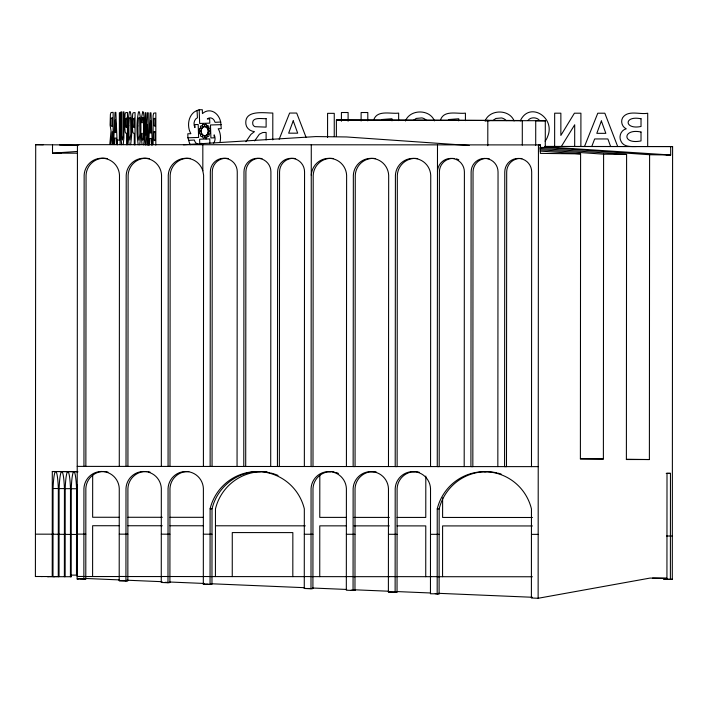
<?xml version="1.0" encoding="UTF-8"?>
<svg xmlns="http://www.w3.org/2000/svg" width="708" height="708" viewBox="0 0 708 708"><rect width="100%" height="100%" fill="white"/><g stroke="black" fill="none" stroke-linecap="round" stroke-linejoin="round"><path stroke-width="1.06" d="M36.17 576.507L35.4 576.498L35.701 144.689L77.871 145.007M77.172 471.528L52.295 471.51L52.224 576.507L52.994 576.516L53.056 488.458A24.594 2.779 -90 0 1 55.711 471.555A24.594 2.779 -90 0 1 58.339 488.52L58.277 576.577L59.047 576.586L59.109 488.529A24.824 2.805 -90 0 1 61.782 471.634A24.824 2.805 -90 0 1 64.437 488.6L64.375 576.657L65.145 576.666L65.207 488.609A24.594 2.779 -90 0 1 67.862 471.705A24.594 2.779 -90 0 1 70.49 488.67L70.428 576.728L71.198 576.737L71.26 488.679A24.594 2.779 -90 0 1 73.915 471.785A24.594 2.779 -90 0 1 76.552 488.75L76.491 575.108L77.26 575.117L77.314 488.759A24.824 2.805 -90 0 1 77.499 484.971M52.525 144.697L52.516 153.158L61.331 153.273M107.97 472.077A17.797 17.691 -89.3 0 0 85.854 488.423L85.792 579.029L77.145 578.976L77.438 144.644L540.354 144.919L540.354 153.379L580.595 153.884L580.392 458.687L603.384 458.97L603.597 154.167L539.912 149.742M83.871 579.25L83.933 488.405A17.797 17.691 -89.3 0 1 101.616 471.475A17.797 17.691 -89.3 0 1 119.263 488.423L119.201 580.702L125.936 580.976L127.847 580.746L127.909 488.449A17.797 17.691 -89.3 0 1 145.591 471.519M92.606 576.524L92.642 525.725L119.165 525.734M92.677 474.803L92.642 517.256L119.165 517.274M112.351 144.565L112.2 131.732L110.705 144.582M113.103 144.574L113.13 112.342L111.006 112.545L110.404 114.457L110.103 125.068L111.032 130.918L109.793 144.52M117.457 144.759L117.457 140.087L119.351 140.113L119.369 112.696L120.13 112.705L120.103 144.627M119.28 466.404L119.484 175.15A17.797 17.691 -89.3 0 0 101.828 158.203A17.797 17.691 -89.3 0 0 84.146 175.133L83.951 466.386L85.863 466.413L86.066 175.15A17.797 17.691 -89.3 0 1 107.315 158.601M125.936 580.976L125.997 488.423A17.797 17.691 -89.3 0 1 143.671 471.501A17.797 17.691 -89.3 0 1 161.327 488.44L161.265 582.463L167.991 582.755L169.911 582.525L169.973 488.467A17.797 17.691 -89.3 0 1 187.655 471.546M126.679 144.768L126.688 133.254L125.741 133.122L125.21 132.166L124.599 125.555L125.042 114.183L125.334 112.997L126.245 112.51L127.467 112.519L127.44 144.751M134.29 144.857L134.299 133.343L133.343 133.21L132.812 132.263L132.21 125.643L132.644 114.271L132.945 113.085L133.847 112.599L135.069 112.616L135.051 144.839M145.211 144.963L145.237 112.74L145.945 112.749L145.928 134.989L147.485 112.767L148.229 112.776L148.202 145.007M147.494 144.981L147.512 124.351L146.052 144.963M155.813 145.096L155.84 112.873L153.663 113.174L153.105 115.758L153.105 144.335M161.344 466.43L161.539 175.168A17.797 17.691 -89.3 0 0 143.892 158.229A17.797 17.691 -89.3 0 0 126.21 175.15L126.015 466.413L127.927 466.43L128.13 175.177A17.797 17.691 -89.3 0 1 149.37 158.619M167.991 582.755L168.061 488.449A17.797 17.691 -89.3 0 1 185.735 471.519A17.797 17.691 -89.3 0 1 203.391 488.467L203.32 584.259L211.966 584.321L212.019 508.813A48.799 48.489 -89.3 0 1 269.837 472.785M203.408 466.448L203.603 175.195L202.824 170.761L202.824 144.715M210.055 584.551L210.108 508.786A48.799 48.489 -89.3 0 1 304.325 508.84L304.272 588.472L310.998 588.746L312.918 588.543L312.989 488.547A17.797 17.691 -89.3 0 1 330.663 471.625M215.427 576.586L215.471 508.857A48.799 48.489 -89.3 0 1 260.464 471.67M232.251 576.595L232.277 532.575L292.846 532.602L292.82 576.631M237.056 466.466L237.26 171.823A13.549 13.461 -89.3 0 0 223.808 158.273A13.549 13.461 -89.3 0 0 210.338 171.814L210.134 466.457L212.055 466.475L212.258 171.832A13.549 13.461 -89.3 0 1 228.357 158.557M266.111 139.918L266.111 132.431L262.765 132.529L259.385 134.193L254.65 140.892M270.704 466.484L270.907 171.84A13.549 13.461 -89.3 0 0 257.455 158.291A13.549 13.461 -89.3 0 0 243.986 171.832L243.782 466.475L245.703 466.501L245.906 171.849A13.549 13.461 -89.3 0 1 262.004 158.574M272.784 139.892L272.81 113.041C264.181 113.094 244.118 109.421 245.88 124.148C246.411 128.413 250.402 131.246 254.464 131.635L250.889 134.423L245.924 141.68M304.351 466.51L304.555 171.858A13.549 13.461 -89.3 0 0 291.103 158.309A13.549 13.461 -89.3 0 0 277.633 171.849L277.439 466.492L279.35 466.519L279.554 171.867A13.549 13.461 -89.3 0 1 295.652 158.592M310.998 588.746L311.069 488.52A17.797 17.691 -89.3 0 1 328.751 471.599A17.797 17.691 -89.3 0 1 346.398 488.538L346.327 590.207L353.062 590.49L354.974 590.277L355.044 488.573A17.797 17.691 -89.3 0 1 376.293 472.015M311.281 144.768L311.086 466.51L312.998 466.537L313.202 175.274A17.797 17.691 -89.3 0 1 333.565 158.557M319.742 576.648L319.777 525.849L346.274 525.858M319.812 474.926L319.777 517.38L346.283 517.389M327.565 137.467L327.583 113.342L334.256 113.342L334.247 136.458M336.371 136.547L336.389 120.015L522.309 120.528L522.292 145.069M341.415 121.254L341.424 112.51L348.106 112.51L348.097 121.183M346.416 466.528L346.619 175.265A17.797 17.691 -89.3 0 0 328.963 158.327A17.797 17.691 -89.3 0 0 311.281 175.248M353.062 590.49L353.133 488.547A17.797 17.691 -89.3 0 1 370.806 471.625A17.797 17.691 -89.3 0 1 388.462 488.564L388.391 591.968L395.126 592.251L397.038 592.038L397.108 488.591A17.797 17.691 -89.3 0 1 419.224 472.236M361.115 121.006L361.124 112.519L367.806 112.519L367.797 120.882M388.48 466.554L388.674 175.292A17.797 17.691 -89.3 0 0 371.027 158.353A17.797 17.691 -89.3 0 0 353.345 175.274L353.15 466.528L355.062 466.554L355.266 175.301A17.797 17.691 -89.3 0 1 375.621 158.583M391.966 120.838L391.966 118.732L382.444 119.475A4.31 4.283 -89.3 0 0 381.24 120.431M395.126 592.251L395.197 488.564A17.797 17.691 -89.3 0 1 412.87 471.643A17.797 17.691 -89.3 0 1 430.526 488.591L430.455 593.764L439.102 593.835L439.155 508.937A48.799 48.489 -89.3 0 1 486.29 471.705M398.639 120.626L398.648 113.103C390.816 114.174 377.355 109.607 373.78 119.732M425.738 576.701L425.774 525.902L397.064 525.885M425.809 476.068L425.774 517.433L397.073 517.424M430.544 466.572L430.738 175.319A17.797 17.691 -89.3 0 0 413.083 158.371A17.797 17.691 -89.3 0 0 395.409 175.292L395.206 466.554L397.126 466.581L397.321 175.319A17.797 17.691 -89.3 0 1 417.685 158.601M437.181 594.047L437.243 508.91A48.799 48.489 -89.3 0 1 531.46 508.964L531.398 598.003L538.133 598.278L650.033 578.082L666.936 578.294L667.007 473.307L670.458 473.351L670.388 579.427L663.653 579.241L672.299 579.259L672.6 146.556L544.656 146.459M437.491 144.839L437.27 466.581L439.19 466.599L439.394 171.956A13.549 13.461 -89.3 0 1 454.616 158.53M442.562 576.71L442.597 525.911L532.434 525.955M442.615 497.848L442.606 517.442L532.443 517.495M458.74 120.873L458.749 118.767L449.226 119.51A4.31 4.283 -89.3 0 0 448.022 120.466M464.191 466.59L464.395 171.947A13.549 13.461 -89.3 0 0 450.943 158.388A13.549 13.461 -89.3 0 0 437.473 171.929M465.421 120.661L465.43 113.138C457.598 114.209 444.137 109.643 440.562 119.767M487.794 145.706L487.812 120.103M497.839 466.607L498.043 171.964A13.549 13.461 -89.3 0 0 484.591 158.406A13.549 13.461 -89.3 0 0 471.121 171.947L470.917 466.599L472.838 466.616L473.041 171.973A13.549 13.461 -89.3 0 1 489.14 158.698M531.487 466.625L531.69 171.982A13.549 13.461 -89.3 0 0 518.238 158.424A13.549 13.461 -89.3 0 0 504.769 171.964L504.574 466.616L506.485 466.634L506.689 171.991A13.549 13.461 -89.3 0 1 521.911 158.565M535.708 145.237L535.726 120.696L485.245 120.67L489.502 120.714M538.133 598.278L538.443 144.892L540.354 144.919M670.68 146.529L670.68 154.999L649.599 154.733L545.284 147.485L545.302 120.811L535.726 120.696M554.638 146.485L554.665 113.192L560.869 113.192L560.851 135.432L574.409 113.2L580.914 113.2L580.887 146.503M574.684 146.503L574.701 124.785L561.347 146.494M539.859 148.423L626.598 154.45L626.385 459.253L649.386 459.536L649.599 154.733M647.687 146.538L647.714 113.236C639.935 114.82 628.058 109.669 622.642 117.714C620.394 121.599 622.155 127.015 626.261 128.829C620.872 130.077 618.482 136.591 621.031 141.29C623.686 147.202 631.094 146.556 636.43 146.529M114.386 144.582L114.678 138.095L116.183 138.122L116.439 144.609M149.494 145.016L149.777 138.538L151.282 138.556L151.547 145.043M113.563 144.574L115.041 112.368L115.847 112.377L117.245 144.618M148.662 145.007L150.149 112.802L150.954 112.811L152.353 145.052M123.21 144.671L123.865 138.122L123.962 111.908L123.201 111.899L123.157 135.502L122.413 140.016L121.732 135.963L121.714 111.882L120.953 111.873L120.997 137.839L121.661 144.742M143.512 144.883L143.804 143.476A14.691 1.664 -90 0 0 144.432 136.14L144.29 118.723L143.52 112.731L142.804 111.572L141.45 117.776L141.29 121.298L142.042 122.9L142.839 117.324L143.22 117.988A7.514 0.85 -90 0 1 143.627 121.528L143.618 136.024A7.416 0.841 -90 0 1 143.211 139.6L142.839 140.264A6.726 0.761 -90 0 1 142.219 137.582L142.007 133.192L141.264 135.246L142.034 144.512M130.617 144.724C132.06 133.892 132.564 122.484 130.325 111.749L129.493 111.696C127.192 122.422 127.697 133.856 129.113 144.706M139.68 144.839C141.131 134.007 141.627 122.599 139.396 111.864L138.564 111.811C136.263 122.537 136.768 133.962 138.184 144.813M591.764 146.512L594.658 138.945L607.889 138.954L610.615 146.521M279.164 139.281L289.616 113.05L296.687 113.05L306.042 137.272M584.498 146.503L597.773 113.209L604.836 113.218L617.695 146.521M520.292 120.9C529.434 100.731 555.93 117.705 547.594 136.591A14.691 14.594 -89.3 0 1 545.089 141.175M405.436 121.015C409.976 109.05 429.774 108.926 434.464 120.873M485.06 121.059C489.6 109.094 509.397 108.97 514.088 120.918M527.973 120.466C529.92 117.714 533.885 117.227 536.859 118.457A7.514 7.469 -89.3 0 1 539.496 120.448M413.286 120.537L416.189 118.431L421.88 117.909A8.248 8.195 -89.3 0 1 426.57 120.581M492.91 120.581L495.812 118.475L501.494 117.953A8.248 8.195 -89.3 0 1 506.185 120.626M190.284 144.724A14.939 11.682 87.6 0 1 188.7 140.334L187.886 137.777L187.824 133.777L190.868 133.679A14.939 11.682 87.6 0 1 197.081 110.537L199.187 109.722L202.32 109.722L202.453 113.607A14.939 11.682 87.6 0 1 220.701 122.024L221.268 128.652L218.223 128.741A14.939 11.682 87.6 0 1 219.923 142.529M203.32 584.259L208.125 584.162M77.145 578.976L79.057 578.755M119.201 580.702L127.847 580.746M304.272 588.472L312.918 588.543M388.391 591.968L397.038 592.038M670.388 579.427L672.299 579.259M77.393 151.459L52.516 153.158L77.393 153.176M183.434 144.786L315.803 136.582L346.469 136.954L469.165 145.485M220.701 122.024L215.046 122.325A6.478 5.071 87.6 0 0 207.32 118.944L209.648 118.873L209.798 123.148L199.656 123.457L199.187 109.722M188.7 140.334L194.355 140.034A6.478 5.071 87.6 0 0 197.594 144.175M221.206 124.652L210.462 124.98L210.913 137.936L214.25 137.83L214.152 134.847A6.478 5.071 87.6 0 1 213.63 143.113M187.886 137.777L198.629 137.449L198.178 124.493L194.842 124.59L194.939 127.573A6.478 5.071 87.6 0 1 197.426 117.776L197.081 110.537M522.309 120.528L336.389 120.015M536.522 120.802L545.302 120.811M545.116 146.485L672.6 146.556M666.255 154.99L670.68 154.999L545.036 146.83M580.33 458.961L603.384 458.97M626.323 459.527L649.386 459.536M77.216 466.386L538.222 466.634M100.35 471.501L104.837 471.546M142.352 471.519L146.83 471.563M184.407 471.581L188.824 471.59M255.854 471.581L260.411 471.625M328.459 471.625L330.857 471.661M370.567 471.643L373.913 471.687M412.56 471.705L414.791 471.67M484.095 471.705L486.458 471.749M666.219 473.342L670.458 473.351M53.082 488.52L58.339 488.52M58.127 488.591L64.437 488.6M65.233 488.67L70.49 488.67M71.296 488.741L76.552 488.75M128.006 517.274L162.274 517.291M170.008 517.3L203.161 517.318M354.009 517.398L389.338 517.415M128.006 525.743L162.265 525.761M170 525.761L203.152 525.779M215.462 525.787L305.298 525.84M354 525.867L389.338 525.885M77.172 534.115L85.818 534.142M119.236 534.142L127.883 534.168M161.3 534.159L169.947 534.195M203.355 534.186L212.002 534.213M304.307 534.239L312.954 534.266M346.371 534.266L355.018 534.292M388.435 534.283L397.082 534.31M430.491 534.31L439.137 534.336M531.442 534.363L538.168 534.363M35.427 534.159L53.02 534.177M53.056 534.239L59.074 534.257M58.091 534.319L65.171 534.328M65.207 534.39L77.287 534.478M666.573 536L672.335 536.027M70.95 575.117L77.26 575.117M77.145 576.454L85.792 576.48M119.209 576.471L127.856 576.507M161.265 576.498L203.116 576.586M203.329 576.524L211.975 576.551M304.281 576.577L312.927 576.604M346.345 576.595L354.991 576.622M388.4 576.622L430.995 576.701M430.464 576.639L439.11 576.666M35.4 576.498L59.047 576.586M85.535 576.524L119.13 576.542M127.971 576.542L162.229 576.56M211.391 576.586L304.387 576.639M312.671 576.639L346.239 576.657M353.965 576.666L389.303 576.684M438.358 576.71L532.398 576.763M71.198 576.737L47.551 576.648L48.321 576.657M666.936 578.294L652.537 578.091M539.965 147.423L545.284 147.485M77.438 144.644L79.358 144.671M35.701 144.689L43.303 144.777M59.587 144.981L78.057 145.211M603.597 154.167L626.598 154.45M52.295 471.51L77.968 471.829M437.243 508.91L439.155 508.937M210.108 508.786L212.019 508.813M41.453 576.569L42.223 576.577M53.604 576.719L54.374 576.728M85.827 578.48L118.979 579.879M126.714 580.206L162.088 581.693M169.823 582.02L204.09 583.454M210.719 583.737L304.661 587.693M312.396 588.012L346.663 589.454M354.398 589.782L388.665 591.224M396.4 591.552L430.659 592.985M438.402 593.313L532.345 597.269M80.022 578.79L85.792 579.029M351.133 590.118L354.974 590.277M435.252 593.676L439.102 593.835M165.106 582.321L169.911 582.525M539.974 151.061L580.595 153.884M209.887 143.122L209.736 138.901L199.603 139.211L199.753 143.485L202.081 143.414A6.478 5.071 87.6 0 1 201.408 143.91M206.063 138.087A1.292 1.018 87.6 0 0 206.878 136.122A1.292 1.018 87.6 0 0 205.116 136.175A1.292 1.018 87.6 0 0 206.063 138.087L206.099 139.007M148.273 471.732A17.797 17.691 -89.3 0 1 150.025 472.094M202.824 170.761A17.797 17.691 -89.3 0 0 168.274 175.177L168.07 466.43L169.991 466.457L170.186 175.195A17.797 17.691 -89.3 0 1 190.549 158.486M270.872 473.033A48.799 48.489 -89.3 0 1 278.023 475.44M332.45 471.714A17.797 17.691 -89.3 0 1 334.229 471.988M335.964 472.44A17.797 17.691 -89.3 0 1 338.468 473.448M487.361 471.723A48.799 48.489 -89.3 0 1 496.972 472.909M498.007 473.156A48.799 48.489 -89.3 0 1 501.114 474.05M456.341 158.875A13.549 13.461 -89.3 0 1 458.811 159.813M264.748 471.678A48.799 48.489 -89.3 0 1 266.907 471.82M112.368 117.971L112.36 126.422L111.793 126.413L110.988 125.44L110.926 119.369L111.218 118.068L112.368 117.971M126.697 118.148L126.697 127.59L125.679 127.059L125.351 122.829A4.31 0.487 -90 0 1 125.617 118.873L126.697 118.148M134.308 118.236L134.299 127.688L133.281 127.157L132.962 122.927A4.31 0.487 -90 0 1 133.219 118.971L134.308 118.236M155.061 131.653L155.052 140.556L154.353 140.547L153.556 138.998L153.53 133.626L154.017 131.759L155.061 131.653M155.07 118.404L155.07 126.104L154.565 126.104L153.84 125.573L153.627 120.785L153.981 118.502L155.07 118.404M266.12 118.67L266.12 127.121L255.172 126.705A3.62 3.593 -89.3 0 1 252.791 124.166C251.384 116.572 261.703 118.909 266.12 118.67M641.023 132.024L641.014 140.927C621.606 144.839 622.819 128.077 641.023 132.024M641.032 118.776L641.023 126.475C624.155 130.007 623.536 115.138 641.032 118.776M128.856 125.829L128.989 135.564L129.865 140.104L130.838 133.591L130.635 120.024A8.248 0.929 -90 0 0 130.104 117.342L129.281 118.74L128.856 125.829M137.927 125.936L138.06 135.679L138.936 140.219L139.91 133.706L139.706 120.139A8.248 0.929 -90 0 0 139.175 117.457L138.352 118.856L137.927 125.936M115.448 120.139L114.926 132.493L115.953 132.502L115.448 120.139M150.556 120.572L150.025 132.927L151.052 132.936L150.556 120.572M293.227 120.82L288.66 133.175L297.687 133.175L293.227 120.82M601.375 120.979L596.809 133.334L605.836 133.343L601.375 120.979M202.116 127.998L201.249 130.033L201.293 132.387L202.258 134.405L203.877 135.564L205.709 135.547L207.276 134.361L208.152 132.316L208.099 129.971L207.134 127.944L205.524 126.785L203.683 126.803L202.116 127.998M208.214 128.688A1.292 1.018 87.6 0 0 208.913 130.768A1.292 1.018 87.6 0 0 209.966 128.989A1.292 1.018 87.6 0 0 208.214 128.688M207.276 134.361A1.292 1.018 87.6 0 0 207.86 136.494A1.292 1.018 87.6 0 0 209.002 134.821A1.292 1.018 87.6 0 0 207.276 134.361M208.267 132.015A1.292 1.018 87.6 0 0 209.081 134.024A1.292 1.018 87.6 0 0 210.019 132.157A1.292 1.018 87.6 0 0 208.267 132.015M200.674 134.724A1.292 1.018 87.6 0 0 201.621 136.644A1.292 1.018 87.6 0 0 202.426 134.67A1.292 1.018 87.6 0 0 200.674 134.724M202.754 136.202A1.292 1.018 87.6 0 0 203.7 138.122A1.292 1.018 87.6 0 0 204.515 136.148A1.292 1.018 87.6 0 0 202.754 136.202M199.426 132.131A1.292 1.018 87.6 0 0 200.373 134.042A1.292 1.018 87.6 0 0 201.187 132.077A1.292 1.018 87.6 0 0 199.426 132.131M206.922 126.387A1.292 1.018 87.6 0 0 207.869 128.298A1.292 1.018 87.6 0 0 208.683 126.334A1.292 1.018 87.6 0 0 206.922 126.387M199.355 129.113A1.292 1.018 87.6 0 0 200.302 131.024A1.292 1.018 87.6 0 0 201.107 129.06A1.292 1.018 87.6 0 0 199.355 129.113M204.842 124.909A1.292 1.018 87.6 0 0 205.789 126.821A1.292 1.018 87.6 0 0 206.594 124.856A1.292 1.018 87.6 0 0 204.842 124.909M202.479 124.935A1.292 1.018 87.6 0 0 203.426 126.856A1.292 1.018 87.6 0 0 204.231 124.882A1.292 1.018 87.6 0 0 202.479 124.935M200.47 126.475A1.292 1.018 87.6 0 0 201.417 128.396A1.292 1.018 87.6 0 0 202.222 126.422A1.292 1.018 87.6 0 0 200.47 126.475"/></g></svg>
